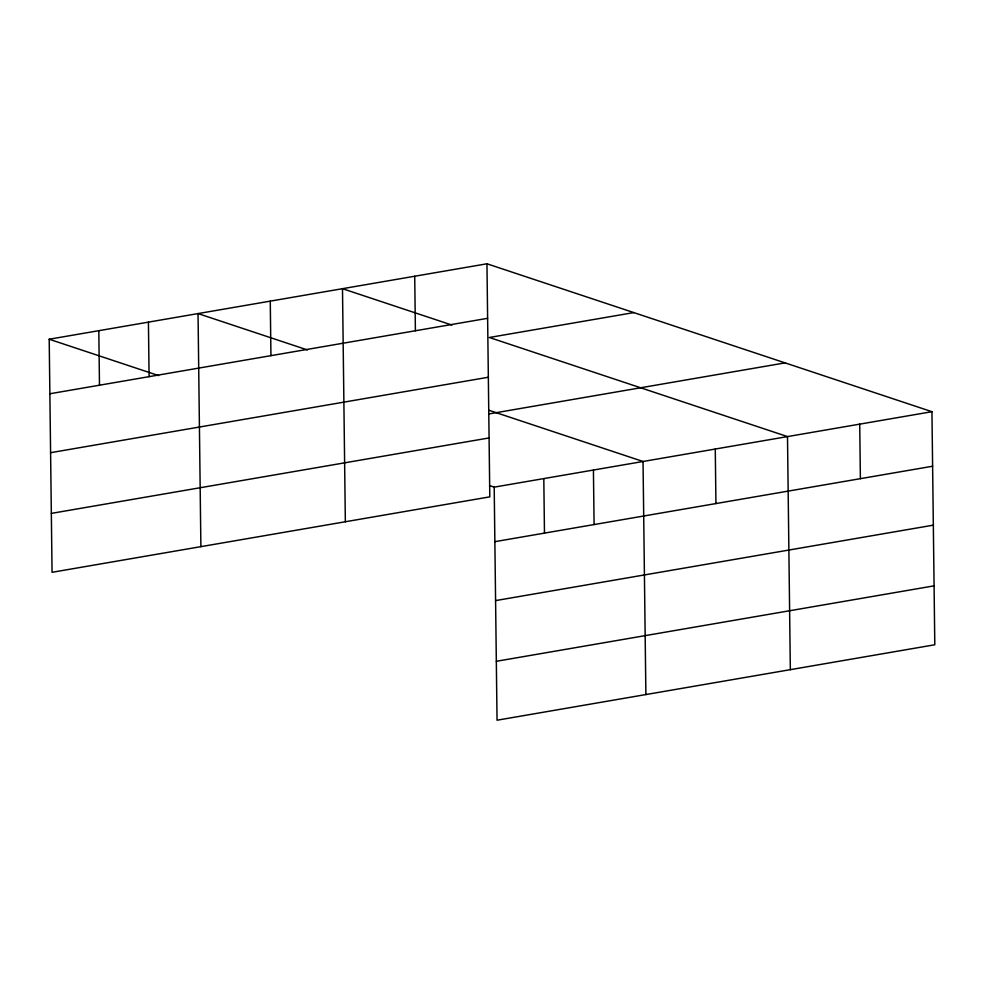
<?xml version="1.0" encoding="UTF-8"?>
<svg xmlns="http://www.w3.org/2000/svg" width="984" height="984" viewBox="0 0 984 984"><rect width="100%" height="100%" fill="white"/><g stroke="black" fill="none" stroke-linecap="round" stroke-linejoin="round"><path stroke-width="1.48" d="M486.957 263.786L489.798 496.858L52.054 572.307L49.2 339.234L486.957 263.786L931.946 411.693L934.8 644.766L497.043 720.214L494.202 487.142L489.884 485.702M49.864 393.76L487.621 318.312M633.807 312.592L489.343 337.487L787.495 436.588L790.336 669.673M50.59 452.689L488.335 377.241M488.667 413.969L785.109 362.875M51.328 513.39L489.085 437.942M494.202 487.142L931.946 411.693M494.866 541.667L932.623 466.219M495.579 600.597L933.336 525.149M496.33 661.297L934.074 585.849M451.914 325.052L342.493 288.681L345.347 521.766M307.451 349.947L198.042 313.576L200.884 546.661M488.913 410.254L643.032 461.484L645.885 694.569M49.2 339.234L158.621 375.593M859.721 424.141L860.385 478.667M715.27 449.036L715.934 503.574M593.426 470.032L594.09 524.57M543.808 478.593L544.472 533.119M414.719 276.233L415.396 330.759M270.268 301.129L270.932 355.667M148.424 322.125L149.088 376.663M98.818 330.686L99.482 385.211"/></g></svg>
